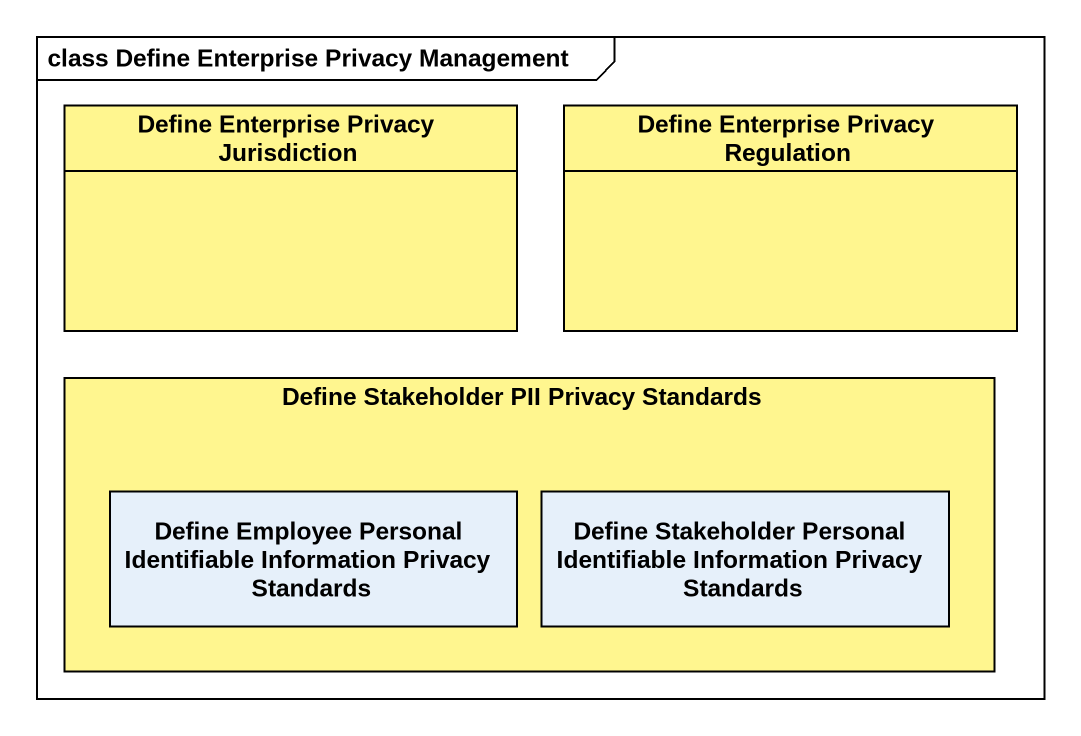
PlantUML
@startuml
mainframe class Define Enterprise Privacy Management
hide circle
hide empty members
class "Define Enterprise Privacy Jurisdiction" as Define_Enterprise_Privacy #FFF68F
class "Define Enterprise Privacy Regulation" as Define_Enterprise_Privacy_2 #FFF68F
rectangle "Define Stakeholder PII Privacy Standards" as Define_Stakeholder_PII #FFF68F {
  class "Define Employee Personal Identifiable Information Privacy Standards" as Define_Employee_Personal
  class "Define Stakeholder Personal Identifiable Information Privacy Standards" as Define_Stakeholder_Personal
}
@enduml
